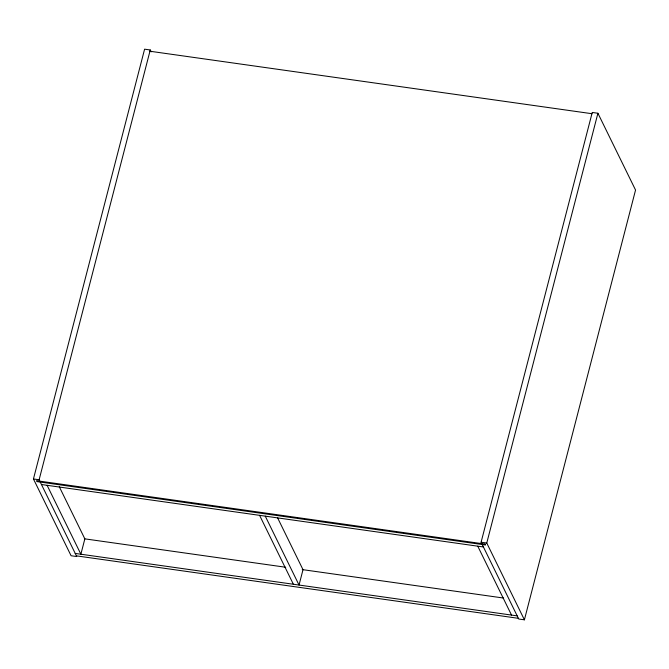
<?xml version="1.0" encoding="UTF-8"?>
<svg xmlns="http://www.w3.org/2000/svg" width="669" height="669" viewBox="0 0 669 669"><rect width="100%" height="100%" fill="white"/><g stroke="black" fill="none" stroke-linecap="round" stroke-linejoin="round"><path stroke-width="1" d="M150.266 49.974L39.12 479.765L76.751 556.549L71.09 555.747L33.45 478.962L144.596 49.18L150.266 49.974L151.186 51.848M481.095 542.233L592.249 112.451L597.91 113.253L635.55 190.038L524.404 619.82L518.734 619.026L481.095 542.233L486.764 543.036L524.404 619.82M486.764 543.036L597.91 113.253M149.781 51.212L592.04 113.722M33.45 478.962L39.12 479.765M41.445 484.507L483.428 546.983M84.344 538.788L285.713 567.253M302.237 569.587L503.606 598.053M75.212 553.414L517.196 615.881M76.408 555.855L518.391 618.323M477.758 546.18L511.526 615.079M277.451 517.555L303.007 569.695L299.035 585.049L265.267 516.142M259.597 515.347L293.373 584.246M59.29 486.723L84.846 538.863L80.882 554.208L47.106 485.309M485.017 544.089L36.561 480.702L37.004 481.605L485.468 544.992L485.017 544.089"/></g></svg>
